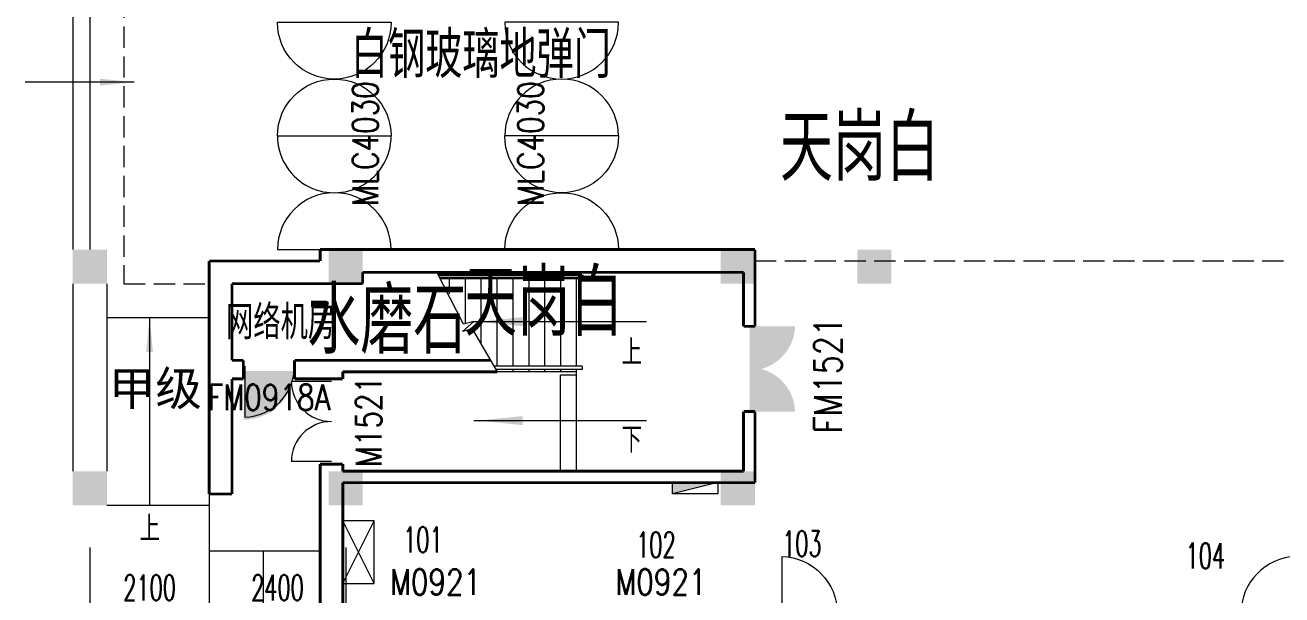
# Model space of a CAD drawing. Extents: x 1575758 to 1999219, y -897052 to -636879.
# Drawn here: x 1598869 to 1620978, y -701965 to -691940 of the extents above; entities that cross this region are included whole.
import ezdxf
from ezdxf.enums import TextEntityAlignment as Align

# ---------------------------------------------------------------- set-up
doc = ezdxf.new("R2010")
doc.units = 0
doc.header["$LTSCALE"] = 1500
doc.header["$MEASUREMENT"] = 0
doc.linetypes.add('DASH', pattern=[0.35, 0.25, -0.1])
doc.layers.get('0').update_dxf_attribs({"linetype": 'CONTINUOUS', "lineweight": 5})
doc.layers.get('DEFPOINTS').update_dxf_attribs({"linetype": 'CONTINUOUS', "lineweight": 5})
for name, color, linetype, lineweight in [('AXIS', 7, 'CONTINUOUS', 5), ('COLUMN', 7, 'CONTINUOUS', 5), ('LVTRY', 7, 'CONTINUOUS', 5), ('P-S-TEXT', 7, 'CONTINUOUS', 5), ('PUB_DIM', 7, 'CONTINUOUS', 5), ('PUB_TEXT', 7, 'CONTINUOUS', 5), ('STAIR', 7, 'CONTINUOUS', 0), ('WALL', 7, 'CONTINUOUS', 5), ('WINDOW', 7, 'CONTINUOUS', 0), ('WINDOW_TEXT', 7, 'CONTINUOUS', 5), ('我的', 7, 'CONTINUOUS', 5), ('消火栓', 7, 'CONTINUOUS', 5), ('看线', 7, 'CONTINUOUS', 5), ('虚线', 7, 'DASH', 5)]:
    doc.layers.add(name, color=color, linetype=linetype, lineweight=lineweight)
doc.layers.add('防火门', color=10, linetype='CONTINUOUS')
doc.styles.add('_SIMPLEX', font='SIMPLEX.shx', dxfattribs={"width": 0.6})
doc.styles.add('DIM_FONT', font='romans.shx', dxfattribs={"width": 0.6})
doc.styles.add('H1', font='romans.shx', dxfattribs={"width": 1.2, "bigfont": 'hztxt.shx'})
doc.styles.add('HZ4', font='')
doc.styles.add('SIMPLEX', font='SIMPLEX.SHX', dxfattribs={"width": 0.6})
doc.styles.get('HZ4').set_extended_font_data('SimSun')
doc.dimstyles.new('NORMAL', dxfattribs={"dimscale": 1.5, "dimtxt": 300, "dimasz": 1, "dimexe": 250, "dimexo": 300, "dimgap": 150, "dimtad": 1, "dimdec": 0, "dimdsep": 46, "dimtxsty": 'DIM_FONT', "dimblk1": '_DIMX', "dimblk2": '_DIMX', "dimsah": 1, "dimcen": 2.5, "dimdle": 0.3, "dimclrd": 256, "dimclre": 256, "dimclrt": 256, "dimadec": 0, "dimazin": 0, "dimtfac": 1, "dimtdec": 0, "dimtix": 1, "dimtmove": 2, "dimatfit": 3, "dimldrblk": '_DIMX', "dimfxl": 1, "dimtvp": 1, "dimtolj": 1, "dimtzin": 0, "dimlwd": -1, "dimlwe": -1, "dimarcsym": 0})

# ---------------------------------------------------------------- blocks, each defined once
blk = doc.blocks.new('_FZH')
blk.add_solid([(0.5, -0.5), (-0.5, -0.5), (0.5, 0.5), (-0.5, 0.5)])
blk = doc.blocks.new('_ARROW')
blk.add_solid([(0, 0), (-1, 0.1), (-1, -0.1)])
blk = doc.blocks.new('M_A2ZXL')
blk.add_line((-0.472, 0), (-0.472, -1))
blk.add_arc((-0.5, 0), 1, 271.6231, 0)
blk = doc.blocks.new('A$C68C06AB7')
at = {"layer": '消火栓'}
blk.add_hatch(color=256, dxfattribs=at).paths.add_polyline_path([(800, 200), (0, 200), (800, 0)])
blk.add_line((0, 200), (800, 0), dxfattribs=at)
blk.add_lwpolyline([(0, 200), (0, 0), (800, 0), (800, 200)], close=True, dxfattribs=at)
blk = doc.blocks.new('_DIMX')
blk.add_line((-150, 0), (150, 0))
at = {"const_width": 50}
blk.add_lwpolyline([(-70, -70), (70, 70)], dxfattribs=at)
blk = doc.blocks.new('*D550')
at = {"layer": 'AXIS'}
for p, q in [((1600008, -701131), (1600008, -702664)), ((1602108, -701331), (1602108, -702664)), ((1600009, -702289), (1602106, -702289))]:
    blk.add_line(p, q, dxfattribs=at)
at = {"layer": 'DEFPOINTS', "color": 0, "lineweight": 5}
for p in [(1600008, -700681), (1602108, -700881), (1602108, -702289)]:
    blk.add_point(p, dxfattribs=at)
at = {"layer": 'AXIS', "xscale": 1.5, "yscale": 1.5, "zscale": 1.5, "rotation": 180}
blk.add_blockref('_DIMX', (1600008, -702289), dxfattribs=at)
at = {"layer": 'AXIS', "xscale": 1.5, "yscale": 1.5, "zscale": 1.5}
blk.add_blockref('_DIMX', (1602108, -702289), dxfattribs=at)
at = {"layer": 'AXIS', "insert": (1601058, -701839), "char_height": 450, "attachment_point": 5, "style": 'DIM_FONT'}
blk.add_mtext('\\A1;2100', dxfattribs=at)
blk = doc.blocks.new('*D551')
at = {"layer": 'AXIS'}
for p, q in [((1602108, -701131), (1602108, -702664)), ((1604508, -701131), (1604508, -702664)), ((1604506, -702289), (1602109, -702289))]:
    blk.add_line(p, q, dxfattribs=at)
at = {"layer": 'DEFPOINTS', "color": 0, "lineweight": 5}
for p in [(1602108, -700681), (1604508, -700681), (1602108, -702289)]:
    blk.add_point(p, dxfattribs=at)
at = {"layer": 'AXIS', "xscale": 1.5, "yscale": 1.5, "zscale": 1.5, "rotation": 180}
blk.add_blockref('_DIMX', (1602108, -702289), dxfattribs=at)
at = {"layer": 'AXIS', "xscale": 1.5, "yscale": 1.5, "zscale": 1.5}
blk.add_blockref('_DIMX', (1604508, -702289), dxfattribs=at)
at = {"layer": 'AXIS', "insert": (1603308, -701839), "char_height": 450, "attachment_point": 5, "style": 'DIM_FONT'}
blk.add_mtext('\\A1;2400', dxfattribs=at)
blk = doc.blocks.new('M_A10JJG')
for p, q in [((-0.5, -0.5), (-0.5, 0.5)), ((0.5, -0.5), (0.5, 0.5))]:
    blk.add_line(p, q)
for centre, start, end in [((-0.5, 0), 270, 90), ((0.5, 0), 90, 270)]:
    blk.add_arc(centre, 0.5, start, end)
blk = doc.blocks.new('_DBLK1')
for p, q in [((-0.47, 0), (-0.47, -0.47)), ((0.47, 0), (0.47, -0.47))]:
    blk.add_line(p, q)
for centre, start, end in [((-0.47, 0), 270, 0), ((0.47, 0), 180, 270)]:
    blk.add_arc(centre, 0.47, start, end)
at = {"layer": 'WINDOW_TEXT', "style": 'SIMPLEX', "flags": 9}
blk.add_attdef('A', text='', height=1, dxfattribs=at).set_placement((0, 1.5), align=Align.MIDDLE)

msp = doc.modelspace()

# ---------------------------------------------------------------- hatches: boundary and pattern name
at = {"layer": '防火门'}
for points in [[(1611613.7, -697239), (1612413.4, -697239, -0.4059403), (1611613.7, -698016.4)], [(1611613.7, -698739.5), (1612413.4, -698739.5, 0.4059403), (1611613.7, -697962.2)], [(1602714.3, -698027.9), (1603593.9, -698027.9, -0.4059403), (1602714.3, -698883)]]:
    msp.add_hatch(color=256, dxfattribs=at).paths.add_polyline_path(points)

# ---------------------------------------------------------------- linework, layer by layer
at = {"layer": 'LVTRY'}
for p, q in [((1604457.7, -701764.8), (1605007.7, -700664.8)), ((1605007.7, -701764.8), (1604457.7, -700664.8))]:
    msp.add_line(p, q, dxfattribs=at)
msp.add_lwpolyline([(1604457.7, -700664.8), (1604457.7, -701764.8), (1605007.7, -701764.8), (1605007.7, -700664.8)], close=True, dxfattribs=at)
at = {"layer": 'PUB_DIM'}
for points in [[(1600784.1, -692942.6), (1598868.9, -692942.6)], [(1600784, -692942.9), (1598868.9, -692942.9)], [(1601057.7, -697089.3), (1601057.7, -700389.3)], [(1606761.1, -697157.1), (1609799.5, -697157.1)], [(1606761.1, -698898.6), (1609799.5, -698898.6)], [(1602107.7, -700189.3), (1602107.7, -701189.3), (1603057.7, -701189.3), (1603057.7, -711939.3), (1623857.7, -711939.3), (1623857.7, -709739.3), (1679857.7, -709739.3), (1679857.7, -709739.3), (1680707.7, -709739.3), (1680707.7, -709739.3), (1681357.7, -709739.3), (1681357.7, -715339.3), (1681357.7, -715339.3), (1681357.7, -716339.3)]]:
    msp.add_lwpolyline(points, dxfattribs=at)
at = {"layer": 'STAIR'}
for p, q in [((1599707.7, -688889.3), (1599707.7, -695889.3)), ((1600007.7, -688889.3), (1600007.7, -695889.3)), ((1600007.7, -688889.3), (1600007.7, -695889.3)), ((1606580.2, -697203.8), (1606110, -696289.3)), ((1606327.7, -696389.3), (1606327.7, -696666.4)), ((1606607.7, -696389.3), (1606607.7, -697196.7)), ((1606887.7, -696389.3), (1606887.7, -697536.4)), ((1607167.7, -696389.3), (1607167.7, -697939.3)), ((1607447.7, -696389.3), (1607447.7, -697939.3)), ((1607727.7, -696389.3), (1607727.7, -697939.3)), ((1608007.7, -696389.3), (1608007.7, -697939.3)), ((1608287.7, -696389.3), (1608287.7, -697939.3)), ((1608567.7, -697939.3), (1608567.7, -696389.3)), ((1602107.7, -697089.3), (1600307.7, -697089.3)), ((1606560.9, -697330.4), (1606761.1, -697157.1)), ((1606741.8, -697283.7), (1606560.9, -697330.4)), ((1606761.1, -697157.1), (1606580.2, -697203.8)), ((1607178.1, -698039.3), (1606741.8, -697283.7)), ((1608667.7, -697939.3), (1607120.3, -697939.3)), ((1608667.7, -697939.3), (1608667.7, -697999.3)), ((1608667.7, -697999.3), (1607155, -697999.3)), ((1608567.7, -698039.3), (1607178.1, -698039.3)), ((1607447.7, -697999.3), (1607447.7, -698039.3)), ((1607727.7, -697999.3), (1607727.7, -698039.3)), ((1608007.7, -697999.3), (1608007.7, -698039.3)), ((1608287.7, -697999.3), (1608287.7, -698039.3)), ((1608287.7, -699789.3), (1608287.7, -698099.3)), ((1608567.7, -698099.3), (1608287.7, -698099.3)), ((1608567.7, -698039.3), (1608567.7, -697999.3)), ((1608567.7, -699789.3), (1608567.7, -698039.3)), ((1602107.7, -700389.3), (1600307.7, -700389.3))]:
    msp.add_line(p, q, dxfattribs=at)
at = {"layer": 'STAIR', "const_width": 50}
for points in [[(1608567.7, -696289.3), (1606110, -696289.3)], [(1608667.7, -696329.3), (1606133.1, -696329.3)], [(1608667.7, -696389.3), (1606167.7, -696389.3)], [(1606327.7, -696289.3), (1606327.7, -696329.3)], [(1606607.7, -696289.3), (1606607.7, -696329.3)], [(1606887.7, -696289.3), (1606887.7, -696329.3)], [(1607167.7, -696289.3), (1607167.7, -696329.3)], [(1607447.7, -696289.3), (1607447.7, -696329.3)], [(1607727.7, -696289.3), (1607727.7, -696329.3)], [(1608007.7, -696289.3), (1608007.7, -696329.3)], [(1608287.7, -696289.3), (1608287.7, -696329.3)], [(1608567.7, -696329.3), (1608567.7, -696289.3)], [(1608667.7, -696329.3), (1608667.7, -696389.3)]]:
    msp.add_lwpolyline(points, dxfattribs=at)
at = {"layer": 'WALL'}
msp.add_line((1603057.7, -701189.3), (1604057.7, -701189.3), dxfattribs=at)
at = {"layer": 'WALL', "const_width": 50}
for points in [[(1604057.7, -696089.3), (1604057.7, -695889.3)], [(1604057.7, -695889.3), (1611707.7, -695889.3)], [(1611707.7, -697239.3), (1611707.7, -695889.3)], [(1602107.7, -700189.3), (1602107.7, -696089.3)], [(1602107.7, -696089.3), (1604057.7, -696089.3)], [(1604807.7, -696289.3), (1604807.7, -696489.3)], [(1611507.7, -696289.3), (1604807.7, -696289.3)], [(1611507.7, -697239.3), (1611507.7, -696289.3)], [(1602507.7, -697839.3), (1602507.7, -696489.3)], [(1602507.7, -696489.3), (1604807.7, -696489.3)], [(1611707.7, -697239.3), (1611507.7, -697239.3)], [(1602707.7, -697839.3), (1602507.7, -697839.3)], [(1602707.7, -697839.3), (1602707.7, -698164.3)], [(1607062.6, -697839.3), (1603607.7, -697839.3)], [(1603607.7, -697839.3), (1603607.7, -698164.3)], [(1602707.7, -698164.3), (1602507.7, -698164.3)], [(1602507.7, -699789.3), (1602507.7, -698164.3)], [(1604057.7, -698164.3), (1603607.7, -698164.3)], [(1604457.7, -698164.3), (1604057.7, -698164.3)], [(1604057.7, -698164.3), (1604057.7, -698164.3)], [(1607178.1, -698039.3), (1604457.7, -698039.3)], [(1604457.7, -698039.3), (1604457.7, -698164.3)], [(1611507.7, -699789.3), (1611507.7, -698739.3)], [(1611707.7, -698739.3), (1611507.7, -698739.3)], [(1611707.7, -699989.3), (1611707.7, -698739.3)], [(1604457.7, -699664.3), (1604057.7, -699664.3)], [(1604057.7, -699664.3), (1604057.7, -710939.3)], [(1604457.7, -699664.3), (1604457.7, -699789.3)], [(1602507.7, -699789.3), (1602507.7, -699789.3)], [(1602507.7, -699789.3), (1602507.7, -700189.3)], [(1611507.7, -699789.3), (1604457.7, -699789.3)], [(1611707.7, -699989.3), (1604457.7, -699989.3)], [(1604457.7, -699989.3), (1604457.7, -702189.3)], [(1602107.7, -700189.3), (1602507.7, -700189.3)]]:
    msp.add_lwpolyline(points, dxfattribs=at)
at = {"layer": '看线'}
for p, q in [((1599707.7, -696489.3), (1599707.7, -699789.3)), ((1600307.7, -696489.3), (1600307.7, -699789.3))]:
    msp.add_line(p, q, dxfattribs=at)
at = {"layer": '虚线'}
msp.add_line((1611707.7, -696089.3), (1622696.9, -696089.3), dxfattribs=at)
msp.add_lwpolyline([(1604057.7, -688289.3), (1600607.7, -688289.3), (1600607.7, -696489.3), (1602107.7, -696489.3)], dxfattribs=at)

# ---------------------------------------------------------------- block references
at = {"layer": 'COLUMN', "xscale": 600, "yscale": 600, "zscale": 600}
for p in [(1600007.7, -696189.3), (1604507.7, -696189.3), (1611407.7, -696189.3), (1613807.7, -696189.3), (1600007.7, -700089.3), (1604507.7, -700089.3), (1611407.7, -700089.3)]:
    msp.add_blockref('_FZH', p, dxfattribs=at)
at = {"layer": 'PUB_DIM'}
for p, xscale, yscale, zscale, rotation in [((1600784, -692942.9), -600, 600, 600, 180), ((1600784.1, -692942.6), -600, 600, 600, 180), ((1601057.7, -697089.3), 600, 600, 600, 90), ((1606824.4, -697157.1), 800, 800, 800, 180), ((1606824.4, -698898.6), 800, 800, 800, 180)]:
    msp.add_blockref('_ARROW', p, dxfattribs=dict(at, xscale=xscale, yscale=yscale, zscale=zscale, rotation=rotation))
at = {"layer": 'WINDOW'}
ref = msp.add_blockref('M_A10JJG', (1604307.7, -692889.3), dxfattribs=dict(at, xscale=-2000, yscale=2000, zscale=2000, rotation=270))
ref.add_attrib('A', 'MLC4030', dxfattribs={"layer": 'WINDOW_TEXT', "height": 450, "rotation": 90, "style": '_SIMPLEX', "width": 0.8, "flags": 8}).set_placement((1604852.6, -694024.5), align=Align.MIDDLE)
ref = msp.add_blockref('M_A10JJG', (1608307.7, -692889.3), dxfattribs=dict(at, xscale=2000, yscale=2000, zscale=2000, rotation=90))
ref.add_attrib('A', 'MLC4030', dxfattribs={"layer": 'WINDOW_TEXT', "height": 450, "rotation": 90, "style": '_SIMPLEX', "width": 0.8, "flags": 8}).set_placement((1607762.8, -694024.5), align=Align.MIDDLE)
at = {"layer": 'WINDOW', "yscale": 2000, "zscale": 2000}
for p, xscale, rotation in [((1604307.7, -694889.3), 2000, 270), ((1608307.7, -694889.3), -2000, 90)]:
    msp.add_blockref('M_A10JJG', p, dxfattribs=dict(at, xscale=xscale, rotation=rotation))
at = {"layer": 'WINDOW'}
ref = msp.add_blockref('M_A2ZXL', (1603157.7, -697939.3), dxfattribs=dict(at, xscale=-900, yscale=-900, zscale=900, rotation=180))
ref.add_attrib('A', 'FM0918A', dxfattribs={"layer": 'WINDOW_TEXT', "height": 450, "style": '_SIMPLEX', "width": 0.8, "flags": 8}).set_placement((1603157.7, -698489.3), align=Align.MIDDLE)
ref = msp.add_blockref('_DBLK1', (1604257.7, -698914.3), dxfattribs=dict(at, xscale=1500, yscale=1500, zscale=1500, rotation=270))
ref.add_attrib('A', 'M1521', dxfattribs={"layer": 'WINDOW_TEXT', "height": 450, "rotation": 90, "style": '_SIMPLEX', "width": 0.8, "flags": 8}).set_placement((1604913.2, -698914.3), align=Align.MIDDLE)
ref = msp.add_blockref('M_A2ZXL', (1612657.7, -702289.3), dxfattribs=dict(at, xscale=-1000, yscale=1000, zscale=1000, rotation=180))
ref.add_attrib('A', 'M1031', dxfattribs={"layer": 'WINDOW_TEXT', "height": 450, "style": '_SIMPLEX', "width": 0.8, "flags": 8}).set_placement((1612657.7, -702839.3), align=Align.MIDDLE)
ref = msp.add_blockref('M_A2ZXL', (1620757.7, -702289.3), dxfattribs=dict(at, xscale=1000, yscale=1000, zscale=1000, rotation=180))
ref.add_attrib('A', 'M1031', dxfattribs={"layer": 'WINDOW_TEXT', "height": 450, "style": '_SIMPLEX', "width": 0.8, "flags": 8}).set_placement((1620757.7, -702839.3), align=Align.MIDDLE)
ref = msp.add_blockref('M_A2ZXL', (1606087.4, -702289.3), dxfattribs=dict(at, xscale=900, yscale=900, zscale=900))
ref.add_attrib('A', 'M0921', dxfattribs={"layer": 'WINDOW_TEXT', "height": 450, "style": '_SIMPLEX', "width": 0.8, "flags": 8}).set_placement((1606087.4, -701739.3, -360295.4), align=Align.MIDDLE)
ref = msp.add_blockref('M_A2ZXL', (1610052.9, -702289.3), dxfattribs=dict(at, xscale=-900, yscale=900, zscale=900, rotation=359.9999999999852))
ref.add_attrib('A', 'M0921', dxfattribs={"layer": 'WINDOW_TEXT', "height": 450, "rotation": 360, "style": '_SIMPLEX', "width": 0.8, "flags": 8}).set_placement((1610052.9, -701739.3, -360295.4), align=Align.MIDDLE)
at = {"layer": '消火栓', "xscale": -1}
msp.add_blockref('A$C68C06AB7', (1611057.7, -700189.3), dxfattribs=at)

# ---------------------------------------------------------------- texts
at = {"layer": 'P-S-TEXT', "style": 'H1', "width": 0.8}
for s, p in [('上', (1609360.1, -697924.5)), ('下', (1609360.1, -699463.6)), ('上', (1600881.4, -701024))]:
    msp.add_text(s, height=450, rotation=360, dxfattribs=at).set_placement(p)
at = {"layer": 'PUB_TEXT', "style": 'H1', "width": 0.8}
msp.add_text('网络机房', height=600, dxfattribs=at).set_placement((1602402.2, -697468.4))
at = {"layer": '我的', "lineweight": 0, "style": 'H1', "width": 0.8}
for s, height, p in [('白钢玻璃地弹门', 816.48, (1604600.9, -692871.2)), ('天岗白', 1166.4, (1612148.3, -694683.2)), ('天岗白', 1166.4, (1606591.7, -697409.7)), ('水磨石', 1166.4, (1603832.4, -697720.3))]:
    msp.add_text(s, height=height, dxfattribs=at).set_placement(p)
msp.add_text('FM1521', height=489.89, rotation=90, dxfattribs=at).set_placement((1613238.6, -699124.2))
at = {"layer": '我的', "color": 0, "lineweight": 5, "char_height": 450, "width": 1894.64, "attachment_point": 1, "style": 'DIM_FONT'}
for s, insert in [('101', (1605519.9, -700768.1)), ('103', (1612186, -700839.7)), ('102', (1609618.5, -700859)), ('104', (1619285, -701052.1))]:
    msp.add_mtext(s, dxfattribs=dict(at, insert=insert))
at = {"layer": '防火门', "insert": (1600341.9, -698031.2), "char_height": 600, "width": 511116, "attachment_point": 1, "style": 'HZ4'}
msp.add_mtext('甲级', dxfattribs=at)

# ---------------------------------------------------------------- dimensions: what is measured, and where the dimension line sits
at = {"layer": 'AXIS'}
for p1, p2, picture, middle in [((1600007.7, -700680.7), (1602107.7, -700880.7), '*D550', (1601057.7, -701839.1)), ((1604507.7, -700680.7), (1602107.7, -700680.7), '*D551', (1603307.7, -701839.1))]:
    dim = msp.add_linear_dim(base=(1602107.7, -702289.1), p1=p1, p2=p2, dimstyle='NORMAL', dxfattribs=at)
    dim.commit()
    dim.dimension.update_dxf_attribs({"geometry": picture, "text_midpoint": middle})

doc.saveas('drawing.dxf')
